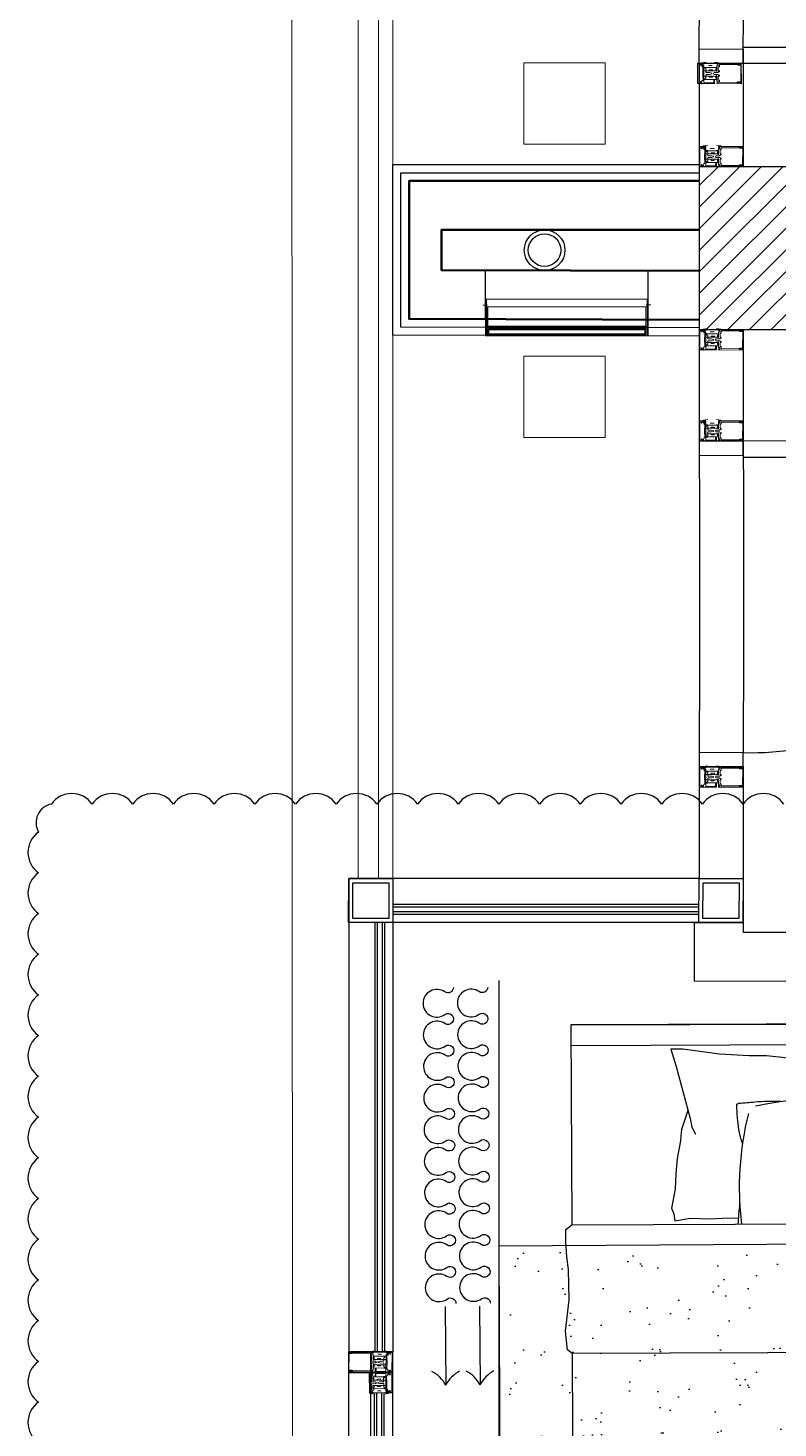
# Model space of a CAD drawing. Extents: x -678889171 to 586587, y -792238163 to 335485.
# Drawn here: x 66090 to 67933, y 73280 to 76718 of the extents above; entities that cross this region are included whole.
import ezdxf
from ezdxf.xclip import XClip

# ---------------------------------------------------------------- set-up
doc = ezdxf.new("R2010")
doc.units = 0
doc.header["$MEASUREMENT"] = 0
doc.header["$XCLIPFRAME"] = 2
doc.set_wipeout_variables(frame=1)
doc.layers.get('0').update_dxf_attribs({"color": 8})
for name, color, linetype in [('9TH-FURN$0$A-SITE-PATT', 252, 'Continuous'), ('9TH-FURN$0$XR-A-9TH-OLD DESIGN$0$A-ANNO-SYMB', 252, 'Continuous'), ('9TH-FURN$0$XR-A-9TH-OLD DESIGN$0$A-SITE-PATT', 252, 'Continuous'), ('9TH-FURN$0$XR-A-9TH-OLD DESIGN$0$I-EQPM', 252, 'Continuous'), ('9TH-FURN$0$XR-A-9TH-OLD DESIGN$0$I-FURN', 252, 'Continuous'), ('9TH-FURN$0$XR-A-9TH-OLD DESIGN$0$XREF_3BR$0$I-FURN-FLOR', 252, 'Continuous'), ('9TH-FURN$0$XR-A-9TH-OLD DESIGN$0$XREF_3BR$0$I-FURN-PATT', 252, 'Continuous'), ('XR-A-9TH-FLOOR$0$A-SEC-CLAD', 252, 'Continuous'), ('XR-A-9TH-FLOOR$0$A-SITE-PATT', 252, 'Continuous'), ('XR-A-9TH-FLOOR$0$A-WALL', 252, 'Continuous'), ('XR-A-Access hatch$0$A-SITE-PATT', 252, 'Continuous'), ('XR-A-Access hatch$0$A-WALL', 252, 'Continuous'), ('XR-A-col-910$0$A-COLS', 252, 'Continuous'), ('XR-A-col-910$0$A-SITE-PATT', 252, 'Continuous'), ('XR-A-TYP 00(OUTER)$0$A-DOOR', 252, 'Continuous'), ('XR-A-TYP 00(OUTER)$0$A-GLAZ', 252, 'Continuous'), ('XR-A-TYP 00(OUTER)$0$A-SEC-CLAD', 252, 'Continuous'), ('XR-A-TYP 00(OUTER)$0$A-SITE-PATT', 252, 'Continuous'), ('XR-A-TYP-4TH TO 10TH (OUTER)$0$A-DIM-IN', 252, 'Continuous'), ('XR-A-TYP-4TH TO 10TH (OUTER)$0$A-WALL', 252, 'Continuous'), ('XR-A-TYP38$0$A-WALL', 252, 'Continuous'), ('XR-A-TYP38$0$XR-A-4TH-OLD DESIGN$0$A-WALL', 252, 'Continuous'), ('XR-A-type37$0$A-WALL', 252, 'Continuous'), ('XR-balcony drain (Tower A)$0$A-SITE-PATT', 252, 'Continuous'), ('XR-drainage Riser (Tower A)$0$A-FLOR-OPEN', 252, 'Continuous')]:
    doc.layers.add(name, color=color, linetype=linetype)
for name, color, linetype, lineweight in [('XR-A-Access hatch$0$A-HCH-15', 252, 'Continuous', 15), ('XR-A-Access hatch$0$A-LIN-10', 252, 'Continuous', 9), ('XR-A-Access hatch$0$A-LIN-20', 252, 'Continuous', 20), ('XR-A-TYP 00(OUTER)$0$A-WALL-CMU', 252, 'Continuous', 50), ('XR-A-TYP 00(OUTER)$0$Main entrance$0$A-ELEV-GLAZ', 252, 'Continuous', 20), ('XR-A-TYP 00(OUTER)$0$xref units$0$A-ELEV-P1', 252, 'Continuous', 9), ('XR-A-TYP 00(OUTER)$0$xref units$0$A-FLOR-HRAL-P2', 252, 'Continuous', 20), ('XR-A-TYP 01(OUTER)$0$xref units$0$A-ELEV-P1', 252, 'Continuous', 9), ('XR-balcony drain (Tower A)$0$dim-in-m', 252, 'Continuous', 0)]:
    doc.layers.add(name, color=color, linetype=linetype, lineweight=lineweight)

# ---------------------------------------------------------------- blocks, each defined once
blk = doc.blocks.new('9TH-FURN$0$XR-A-9TH-OLD DESIGN$0$PENDANT')
for p, q in [((0, -150), (0, 150)), ((-150, 0), (150, 0))]:
    blk.add_line(p, q)
for radius in [300, 250]:
    blk.add_circle((0, 0), radius)
blk = doc.blocks.new('9TH-FURN$0$XR-A-9TH-OLD DESIGN$0$b22')
at = {"layer": '9TH-FURN$0$XR-A-9TH-OLD DESIGN$0$XREF_3BR$0$I-FURN-PATT', "extrusion": (-1.14521e-09, 1.34087e-09, 1)}
h = blk.add_hatch(dxfattribs=at)
h.set_pattern_fill('AR-SAND', color=256, scale=3, angle=89.7813)
h.set_pattern_definition([(127.28135, (106687.42, 53151.09), (-146.8412, -4.23975), [0, -115.824, 0, -129.54, 0, -123.825]), (97.2813, (106687.42, 53151.09), (-214.5313, 135.6767), [0, -62.484, 0, -104.394, 0, -40.005]), (57.28135, (106687.06, 53057.36), (0.4744, 237.2976), [0, -38.1, 0, -137.16, 0, -179.07]), (47.2813, (106687.06, 53057.36), (-66.0041, 229.3205), [0, -19.05, 0, -89.916, 0, -102.87])])
h.paths.add_polyline_path([(92299.8, 68081.8), (92306.5, 66306.6), (94281.8, 66319.1), (94275, 68094.4)])
at = {"layer": '9TH-FURN$0$XR-A-9TH-OLD DESIGN$0$I-FURN'}
for p, q in [((94104.7, 65825.6, 0), (92904.7, 65821, 0)), ((94104.9, 65775.6, 0), (92904.9, 65771, 0))]:
    blk.add_line(p, q, dxfattribs=at)
at = {"layer": '9TH-FURN$0$XR-A-9TH-OLD DESIGN$0$I-FURN', "extrusion": (-1.14521e-09, 1.34087e-09, 1), "elevation": 0}
blk.add_lwpolyline([(92897.4, 67721), (92901.8, 66578.2), (94101.8, 66582.8), (94097.4, 67725.6, 0.414214), (94047.2, 67775.4), (92947.2, 67771.2, 0.414214)], format="xyb", close=True, dxfattribs=at)
for points in [[(94103, 66266.2), (92899.5, 66261.6), (92887.5, 66271.1), (92883.3, 66316.6), (92892, 66394.1), (92890.8, 66434.7), (92886.6, 66499.7), (92883.4, 66536.2), (92883.3, 66566.7), (92898.3, 66578.2), (94101.8, 66582.8), (94113.8, 66573.4), (94118, 66527.9), (94109.3, 66450.3), (94110.6, 66376.3), (94114.7, 66344.8), (94117.8, 66308.3), (94117.9, 66277.8)], [(92904.9, 65771), (94104.9, 65775.6), (94103, 66266.2), (92903, 66261.7)], [(92304.9, 65768.8), (92303.2, 66218.8), (92903.2, 66221), (92904.9, 65771)]]:
    blk.add_lwpolyline(points, close=True, dxfattribs=at)
for points in [[(93185.4, 66262.7, 0.088806), (93194, 66001.9)], [(93175.7, 66262.7, 0.03458), (93182.6, 66241.7)], [(93288.4, 66263.1, 0.120506), (93233.2, 66188)], [(93327.8, 66263.3, 0.055655), (93296.6, 66232.9)], [(93685.1, 66264.6, -0.092714), (93667.9, 65992.9)], [(93689.6, 66213, 0.011261), (93692.9, 66240.3, 0.010076), (93694.7, 66264.7, 0.010076)], [(93682.9, 66068.7, -0.027347), (93690.6, 66039.9, -0.027392), (93695, 66010.5, -0.019021), (93697.2, 65971.6, -0.268255), (93695.8, 65969, -0.108706), (93692.8, 65968, -0.008651), (93653.1, 65964.4, -0.012981), (93621.1, 65962.8, -0.01296), (93589, 65963)], [(93163.4, 65986.6, -0.239531), (93187.8, 66034.4, -1.399074)], [(93651.4, 65973.8, -0.114353), (93163.4, 65986.6, -0.274929)]]:
    blk.add_lwpolyline(points, format="xyb", dxfattribs=at)
for points in [[(93817.5, 65986), (93833.3, 66032.5), (93835.1, 66048.5), (93835.8, 66060.5), (93843.8, 66103.8), (93847.2, 66141.3), (93848.9, 66178.8), (93857.6, 66225.2), (93852.2, 66239.4), (93849.9, 66256.9), (93811.1, 66250), (93764.7, 66251.6), (93732.6, 66249.7), (93693.7, 66249.5)], [(93487.9, 65863.3), (93556.2, 65859.3), (93586.1, 65855.1), (93624.6, 65851), (93667.3, 65851.2), (93739.9, 65847.2), (93769.9, 65843), (93799.8, 65838.9), (93829.7, 65834.7), (93859.6, 65834.8), (93846.6, 65877.5), (93829.3, 65941.4), (93812, 66005.4), (93807.6, 66026.7), (93799, 66043.8)], [(93534.9, 65859.2), (93423.8, 65846), (93321.4, 65832.8), (93210.3, 65836.6), (93210.2, 65862.2), (93227.1, 65905), (93231.2, 65943.4), (93237.8, 65970)]]:
    blk.add_lwpolyline(points, dxfattribs=at)
at = {"layer": '9TH-FURN$0$XR-A-9TH-OLD DESIGN$0$XREF_3BR$0$I-FURN-FLOR', "extrusion": (-1.14521e-09, 1.34087e-09, 1), "elevation": 0}
blk.add_lwpolyline([(92299.8, 68081.8), (92306.5, 66306.6), (94281.8, 66319.1), (94275, 68094.4)], close=True, dxfattribs=at)
at = {"layer": '9TH-FURN$0$XR-A-9TH-OLD DESIGN$0$I-EQPM', "extrusion": (-1.14521e-09, 1.34087e-09, 1), "xscale": -0.3333333333333423, "yscale": 0.3333333333333423, "zscale": 0.3333333333333424, "rotation": 270.2186530254468}
blk.add_blockref('9TH-FURN$0$XR-A-9TH-OLD DESIGN$0$PENDANT', (92604, 65994.9, 0), dxfattribs=at)
blk = doc.blocks.new('9TH-FURN$0$XR-A-9TH-OLD DESIGN$0$XREF_1BR$0$05BDRAPE')
for points in [[(-500, 0, 0.608416), (-485.7, 27.6, -0.608416), (-450, 96.6, -0.608416), (-414.3, 27.7, 1.932003), (-385.7, 27.7, -0.608416), (-350, 96.6, -0.608416), (-314.3, 27.7, 1.932003), (-285.7, 27.7, -0.608416), (-250, 96.6, -0.608416), (-214.3, 27.7, 1.932003), (-185.7, 27.7, -0.608416), (-150, 96.6, -0.608416), (-114.3, 27.7, 1.932003), (-85.7, 27.7, -0.608416), (-50, 96.6, -0.608416), (-14.3, 27.7, 0.608436), (0, 0, -0.608416)], [(0, 0, 0.608416), (14.3, 27.7, -0.608416), (50, 96.6, -0.608416), (85.7, 27.7, 1.932003), (114.3, 27.7, -0.608416), (150, 96.6, -0.608416), (185.7, 27.7, 1.932003), (214.3, 27.7, -0.608416), (250, 96.6, -0.608416), (285.7, 27.7, 1.932003), (314.3, 27.7, -0.608416), (350, 96.6, -0.608416), (385.7, 27.7, 1.932003), (414.3, 27.7, -0.608416), (450, 96.6, -0.608416), (485.7, 27.7, 0.608436), (500, 0, -0.608416)]]:
    blk.add_lwpolyline(points, format="xyb")
blk = doc.blocks.new('9TH-FURN$0$XR-A-9TH-OLD DESIGN$0$XREF_1BR$0$GUEST T1')
blk.add_line((-974.1, -13.6), (-1214.4, -13.6))
for centre, start, end in [((-1258, 72.1), 296.9731, 333.1823), ((-1258, -99.3), 26.8177, 63.0269)]:
    blk.add_arc(centre, 96.2, start, end)
at = {"xscale": -0.9651072330830278, "yscale": 0.9651072330830278, "zscale": 0.9651072330830278}
blk.add_blockref('9TH-FURN$0$XR-A-9TH-OLD DESIGN$0$XREF_1BR$0$05BDRAPE', (-482.6, -46.6), dxfattribs=at)
blk = doc.blocks.new('9TH-FURN$0$XR-A-9TH-OLD DESIGN$0$XREF_1BR$0$GS-1')
at = {"xscale": -0.8044866682359963, "yscale": 0.8044866682359963, "zscale": 0.8044866682359963, "rotation": 90}
for p in [(-31.1, 38.2), (53.3, 38.2)]:
    blk.add_blockref('9TH-FURN$0$XR-A-9TH-OLD DESIGN$0$XREF_1BR$0$GUEST T1', p, dxfattribs=at)
blk = doc.blocks.new('9TH-FURN$0$XR-A-9TH-OLD DESIGN$0$f444')
at = {"layer": '9TH-FURN$0$XR-A-9TH-OLD DESIGN$0$I-EQPM'}
blk.add_line((50047.8, 60856.9, 0), (50047.8, 57631.9, 0), dxfattribs=at)
at = {"layer": '9TH-FURN$0$XR-A-9TH-OLD DESIGN$0$A-ANNO-SYMB', "rotation": 180}
blk.add_blockref('9TH-FURN$0$XR-A-9TH-OLD DESIGN$0$b22', (144329.6, 126522.9, 0), dxfattribs=at)
at = {"layer": '9TH-FURN$0$XR-A-9TH-OLD DESIGN$0$I-EQPM', "extrusion": (4.89388e-08, 5.10436e-10, 1), "xscale": -1.000000000000002, "rotation": 180.4583427595976}
blk.add_blockref('9TH-FURN$0$XR-A-9TH-OLD DESIGN$0$XREF_1BR$0$GS-1', (49929.1, 60877.9, 0), dxfattribs=at)
blk = doc.blocks.new('XR-A-col-910$0$col02')
at = {"layer": 'XR-A-col-910$0$A-SITE-PATT'}
h = blk.add_hatch(dxfattribs=at)
h.set_pattern_fill('ANSI31', color=256, scale=300)
h.paths.add_polyline_path([(66279.1, 60365.4), (66279.1, 66065.4), (65979.1, 66065.4), (65979.1, 63435.4), (58829.1, 63435.4), (58829.1, 63035.4), (65979.1, 63035.4), (65979.1, 60365.4)])
at = {"layer": 'XR-A-col-910$0$A-COLS'}
blk.add_lwpolyline([(66279.1, 60365.4), (66279.1, 66065.4), (65979.1, 66065.4), (65979.1, 63435.4), (58829.1, 63435.4), (58829.1, 63035.4), (65979.1, 63035.4), (65979.1, 60365.4)], close=True, dxfattribs=at)
blk = doc.blocks.new('XR-A-col-910')
at = {"layer": 'XR-A-col-910$0$A-SITE-PATT'}
blk.add_blockref('XR-A-col-910$0$col02', (11710.9, -580.4), dxfattribs=at)
blk = doc.blocks.new('XR-A-TYP 00(OUTER)$0$D1')
at = {"layer": 'XR-A-TYP 00(OUTER)$0$A-DOOR', "extrusion": (-2.40084e-09, -2.24279e-08, 1), "elevation": 0}
for points in [[(66309, 178847.8), (66344, 178846.8), (66346.5, 178954.8), (66311.5, 178955.7), (66309, 178847.8)], [(67073.7, 178826.6), (67108.7, 178825.7), (67111.2, 178933.7), (67076.2, 178934.6), (67073.7, 178826.6)]]:
    blk.add_lwpolyline(points, dxfattribs=at)
for points in [[(67076.2, 178934.6, -0.001328), (66346.5, 178954.8, -0.000542)], [(67073.5, 178826.4, -0.001345), (66344, 178846.8, -0.000388)], [(67089.2, 178105.8, -0.000073), (67049.2, 178106.8, -0.000073)]]:
    blk.add_lwpolyline(points, format="xyb", dxfattribs=at)
at = {"layer": 'XR-A-TYP 00(OUTER)$0$A-DOOR', "extrusion": (-2.40828e-09, -2.24517e-08, 1), "elevation": 0}
blk.add_lwpolyline([(67089.2, 178105.8), (67108.7, 178825.6), (67068.8, 178826.7), (67049.2, 178106.8)], dxfattribs=at)
at = {"layer": 'XR-A-TYP 00(OUTER)$0$A-DOOR'}
blk.add_arc((67041.7, 178805.7, 0), 698.9, 176.6234, 270.6138, dxfattribs=at)
blk = doc.blocks.new('XR-A-TYP 00(OUTER)$0$m')
at = {"layer": 'XR-A-TYP 00(OUTER)$0$Main entrance$0$A-ELEV-GLAZ'}
for p, q in [((12664.2, 190975.7, 0), (12663.8, 190966.3, 0)), ((12664.2, 190975.7, 0), (12663.8, 190966.3, 0)), ((12714.1, 190973.9, 0), (12664.2, 190975.7, 0)), ((12664.9, 190966.7, 0), (12665.2, 190974.4, 0)), ((12665.2, 190974.4, 0), (12713, 190972.7, 0)), ((12668, 190970.6, 0), (12665.7, 190966.8, 0)), ((12668, 190964.7, 0), (12668.1, 190967.5, 0)), ((12668.1, 190967.5, 0), (12669.5, 190969.7, 0)), ((12708.4, 190968.3, 0), (12709.6, 190966, 0)), ((12712, 190965.1, 0), (12709.9, 190969.1, 0)), ((12713, 190972.7, 0), (12712.8, 190965, 0)), ((12713.8, 190964.5, 0), (12714.1, 190973.9, 0)), ((12663.8, 190964.2, 0), (12662.7, 190933.4, 0)), ((12662.7, 190933.4, 0), (12670.5, 190933.1, 0)), ((12663.8, 190964.2, 0), (12663.6, 190960.2, 0)), ((12665.3, 190964.8, 0), (12664.4, 190964.8, 0)), ((12665.3, 190964.8, 0), (12664.4, 190964.8, 0)), ((12665.5, 190966.6, 0), (12664.9, 190966.7, 0)), ((12664.9, 190936.7, 0), (12665.7, 190958.5, 0)), ((12665.1, 190965, 0), (12665.5, 190965, 0)), ((12670.6, 190935.2, 0), (12666.1, 190935.4, 0)), ((12667, 190959.7, 0), (12683.8, 190959.1, 0)), ((12670.4, 190964.6, 0), (12668, 190964.7, 0)), ((12671.1, 190933.7, 0), (12671.2, 190934.5, 0)), ((12671.6, 190961.6, 0), (12671.6, 190963.3, 0)), ((12681.8, 190961.3, 0), (12671.6, 190961.6, 0)), ((12674, 190955.5, 0), (12673.1, 190929, 0)), ((12673.7, 190959.4, 0), (12673.6, 190954.2, 0)), ((12676.6, 190954.1, 0), (12676.7, 190955.4, 0)), ((12681.8, 190953.9, 0), (12676.6, 190954.1, 0)), ((12678.6, 190938.1, 0), (12678.9, 190946, 0)), ((12681.2, 190938, 0), (12678.6, 190938.1, 0)), ((12678.9, 190946, 0), (12681.5, 190945.9, 0)), ((12681.8, 190953.9, 0), (12680.9, 190929.2, 0)), ((12680.9, 190930.1, 0), (12681.2, 190938, 0)), ((12681.5, 190945.9, 0), (12681.8, 190953.9, 0)), ((12682.3, 190961.8, 0), (12681.8, 190961.3, 0)), ((12681.8, 190953.9, 0), (12682, 190959.2, 0)), ((12682.6, 190953.8, 0), (12681.8, 190953.9, 0)), ((12683.1, 190953.8, 0), (12681.8, 190953.9, 0)), ((12683.3, 190959.1, 0), (12682, 190959.2, 0)), ((12688.4, 190961.6, 0), (12682.3, 190961.8, 0)), ((12683, 190954.1, 0), (12682.6, 190953.8, 0)), ((12683.3, 190953.8, 0), (12683, 190954.1, 0)), ((12684.8, 190953.8, 0), (12683.3, 190953.8, 0)), ((12683.8, 190959.1, 0), (12684.1, 190958.8, 0)), ((12684.1, 190958.8, 0), (12684.5, 190959.1, 0)), ((12684.5, 190959.1, 0), (12692.7, 190958.8, 0)), ((12685.1, 190954.1, 0), (12684.8, 190953.8, 0)), ((12685.4, 190953.7, 0), (12685.1, 190954.1, 0)), ((12685.5, 190933, 0), (12685.3, 190924.9, 0)), ((12686.3, 190953.7, 0), (12685.4, 190953.7, 0)), ((12685.8, 190959, 0), (12685.9, 190961.7, 0)), ((12686, 190944.6, 0), (12686.3, 190953.7, 0)), ((12687, 190940, 0), (12686, 190944.6, 0)), ((12688.7, 190961.2, 0), (12688.4, 190961.6, 0)), ((12689, 190961.6, 0), (12688.7, 190961.2, 0)), ((12690.2, 190944.5, 0), (12688.8, 190939.9, 0)), ((12695, 190961.3, 0), (12689, 190961.6, 0)), ((12689.5, 190924.8, 0), (12689.8, 190932.8, 0)), ((12690.5, 190953.6, 0), (12690.2, 190944.5, 0)), ((12691.4, 190953.5, 0), (12690.5, 190953.6, 0)), ((12691.4, 190958.8, 0), (12691.5, 190961.5, 0)), ((12691.7, 190953.8, 0), (12691.4, 190953.5, 0)), ((12692, 190953.5, 0), (12691.7, 190953.8, 0)), ((12693.5, 190953.4, 0), (12692, 190953.5, 0)), ((12692.7, 190958.8, 0), (12693, 190958.4, 0)), ((12693, 190958.4, 0), (12693.3, 190958.8, 0)), ((12693.3, 190958.8, 0), (12708.1, 190958.2, 0)), ((12693.9, 190953.8, 0), (12693.5, 190953.4, 0)), ((12695, 190953.4, 0), (12693.7, 190953.4, 0)), ((12695.2, 190958.7, 0), (12693.9, 190958.7, 0)), ((12694.2, 190953.4, 0), (12693.9, 190953.8, 0)), ((12694.1, 190928.8, 0), (12695, 190953.4, 0)), ((12695, 190953.4, 0), (12694.2, 190953.4, 0)), ((12694.2, 190929.6, 0), (12694.5, 190937.5, 0)), ((12694.5, 190937.5, 0), (12697.1, 190937.4, 0)), ((12694.7, 190945.5, 0), (12695, 190953.4, 0)), ((12697.4, 190945.4, 0), (12694.7, 190945.5, 0)), ((12695.5, 190960.8, 0), (12695, 190961.3, 0)), ((12695.2, 190958.7, 0), (12695, 190953.4, 0)), ((12695, 190953.4, 0), (12700.2, 190953.2, 0)), ((12705.7, 190960.4, 0), (12695.5, 190960.8, 0)), ((12697.1, 190937.4, 0), (12697.4, 190945.4, 0)), ((12700.2, 190953.2, 0), (12700.2, 190954.5, 0)), ((12702.9, 190954.4, 0), (12701.9, 190928, 0)), ((12703.4, 190958.4, 0), (12703.2, 190953.1, 0)), ((12705.8, 190962, 0), (12705.7, 190960.4, 0)), ((12709.5, 190963.2, 0), (12707.1, 190963.3, 0)), ((12707.4, 190937.8, 0), (12707.7, 190946.9, 0)), ((12707.8, 190960.1, 0), (12707.9, 190960.4, 0)), ((12708.9, 190961.4, 0), (12710.8, 190961.3, 0)), ((12709.6, 190966, 0), (12709.5, 190963.2, 0)), ((12711.4, 190958.1, 0), (12713.1, 190958, 0)), ((12711.8, 190960.2, 0), (12711.8, 190960, 0)), ((12712.8, 190965, 0), (12712.1, 190965, 0)), ((12712.1, 190963.3, 0), (12712.5, 190963.3, 0)), ((12713.1, 190963, 0), (12712.3, 190963.1, 0)), ((12713.6, 190958.5, 0), (12713.7, 190962.4, 0)), ((12716.3, 190952.6, 0), (12715.1, 190964.1, 0)), ((12662.5, 190927.7, 0), (12660.3, 190868.4)), ((12662.5, 190927.7, 0), (12660.3, 190868.4)), ((12664.6, 190928, 0), (12662.9, 190928.1, 0)), ((12665.5, 190921.1, 0), (12664, 190878.4)), ((12664.2, 190925.9, 0), (12664.2, 190926.1, 0)), ((12667.1, 190924.7, 0), (12665.2, 190924.8, 0)), ((12670.4, 190921.3, 0), (12666, 190921.5, 0)), ((12675.4, 190927.6, 0), (12667.9, 190927.9, 0)), ((12668.2, 190926, 0), (12668.2, 190925.8, 0)), ((12670.9, 190924.2, 0), (12670.8, 190921.7, 0)), ((12680.7, 190923.8, 0), (12670.9, 190924.2, 0)), ((12675.7, 190927.3, 0), (12675.4, 190927.6, 0)), ((12675.7, 190928.9, 0), (12675.8, 190930.3, 0)), ((12676, 190927.6, 0), (12675.7, 190927.3, 0)), ((12675.8, 190930.3, 0), (12680.9, 190930.1, 0)), ((12681.9, 190927.4, 0), (12676, 190927.6, 0)), ((12680.6, 190921.4, 0), (12680.7, 190923.8, 0)), ((12682.7, 190920.9, 0), (12681, 190920.9, 0)), ((12681.1, 190929, 0), (12682, 190929, 0)), ((12682.2, 190928.8, 0), (12682.1, 190927.6, 0)), ((12683.9, 190923.7, 0), (12683.2, 190923.7, 0)), ((12683.2, 190923.7, 0), (12683.2, 190921.3, 0)), ((12691.4, 190923.4, 0), (12690.7, 190923.5, 0)), ((12691.3, 190921, 0), (12691.4, 190923.4, 0)), ((12693.4, 190920.5, 0), (12691.7, 190920.6, 0)), ((12692.8, 190927.2, 0), (12692.9, 190928.4, 0)), ((12698.9, 190926.8, 0), (12693, 190927, 0)), ((12693.1, 190928.6, 0), (12693.9, 190928.6, 0)), ((12703.7, 190923, 0), (12693.9, 190923.3, 0)), ((12693.9, 190923.3, 0), (12693.9, 190920.9, 0)), ((12699.3, 190929.4, 0), (12694.2, 190929.6, 0)), ((12699.2, 190926.5, 0), (12698.9, 190926.8, 0)), ((12699.5, 190926.8, 0), (12699.2, 190926.5, 0)), ((12699.3, 190928.1, 0), (12699.3, 190929.4, 0)), ((12707, 190926.5, 0), (12699.5, 190926.8, 0)), ((12702.3, 190926.7, 0), (12702.5, 190932, 0)), ((12703.7, 190920.6, 0), (12703.7, 190923, 0)), ((12708.5, 190920, 0), (12704.1, 190920.1, 0)), ((12706.6, 190924.4, 0), (12706.6, 190924.6, 0)), ((12707.4, 190876.8), (12708.9, 190919.5, 0)), ((12709.5, 190923.2, 0), (12707.6, 190923.3, 0)), ((12712, 190926.3, 0), (12710.3, 190926.4, 0)), ((12710.3, 190866.6), (12712.4, 190925.9, 0)), ((12710.6, 190924.5, 0), (12710.5, 190924.2, 0)), ((12715.5, 190931.5, 0), (12713.5, 190920.1, 0)), ((12660.7, 190868.2), (12661.9, 190869.3)), ((12661.9, 190869.3), (12663.9, 190874.2)), ((12662.4, 190876.9), (12664, 190878.4)), ((12662.4, 190874.9), (12662.4, 190876.9)), ((12663.9, 190874.2), (12663, 190874.3)), ((12708.1, 190872.7), (12707.2, 190872.7)), ((12707.2, 190872.7), (12708.9, 190867.7)), ((12707.4, 190876.8), (12708.8, 190875.3)), ((12708.8, 190875.3), (12708.7, 190873.3)), ((12708.9, 190867.7), (12709.9, 190866.5))]:
    blk.add_line(p, q, dxfattribs=at)
at = {"layer": 'XR-A-TYP 00(OUTER)$0$Main entrance$0$A-ELEV-GLAZ', "elevation": 0}
blk.add_lwpolyline([(12709.6, 190866, 0.668179), (12709.8, 190866.3), (12708.1, 190868.2), (12707.1, 190868.2), (12707.2, 190872.7), (12707.9, 190872.7), (12706.6, 190875.1, 0.767327), (12706, 190875), (12705.7, 190867.4), (12665, 190868.9), (12665.2, 190876.4, 0.767327), (12664.7, 190876.6), (12663.2, 190874.3), (12663.9, 190874.2), (12663.7, 190869.7), (12662.7, 190869.8), (12660.8, 190868.1, 0.668179), (12661, 190867.7)], format="xyb", close=True, dxfattribs=at)
at = {"layer": 'XR-A-TYP 00(OUTER)$0$Main entrance$0$A-ELEV-GLAZ'}
for centre, radius, start, end in [((12668.8, 190970.1, 0), 0.847, 327.9564, 147.9564), ((12709.2, 190968.7, 0), 0.847, 27.9564, 207.9564), ((12665.1, 190966.2, 0), 1.27, 177.9564, 267.9564), ((12664.4, 190964.1, 0), 0.635, 87.9564, 177.9564), ((12664.4, 190964.1, 0), 0.635, 87.9564, 177.9564), ((12666.2, 190936.6, 0), 1.27, 177.9564, 267.9564), ((12665.3, 190965.8, 0), 1.06, 267.9564, 69.2935), ((12665.5, 190965.8, 0), 0.847, 267.9564, 87.9564), ((12666.9, 190958.4, 0), 1.27, 87.9564, 177.9564), ((12670.4, 190963.3, 0), 1.27, 357.9564, 87.9564), ((12670.5, 190933.7, 0), 0.635, 267.9564, 357.9564), ((12670.5, 190934.6, 0), 0.635, 357.9564, 87.9564), ((12675.4, 190955.4, 0), 1.32, 357.9564, 177.9564), ((12687.7, 190932.9, 0), 2.12, 357.9564, 177.9564), ((12687.9, 190940.2, 0), 0.911, 192.9564, 342.9564), ((12701.5, 190954.5, 0), 1.32, 357.9564, 177.9564), ((12707.1, 190962, 0), 1.27, 87.9564, 177.9564), ((12709.7, 190960.1, 0), 1.91, 177.9564, 223.1461), ((12708.9, 190960.3, 0), 1.06, 87.9564, 177.9564), ((12708.1, 190958.5, 0), 0.318, 267.9564, 43.1461), ((12710.8, 190960.2, 0), 1.06, 357.9564, 87.9564), ((12711.4, 190958.4, 0), 0.318, 132.7668, 267.9564), ((12712.3, 190964.1, 0), 1.06, 106.6194, 267.9564), ((12712.1, 190964.1, 0), 0.847, 87.9564, 267.9564), ((12709.9, 190960.1, 0), 1.91, 312.7668, 357.9564), ((12712.5, 190964.5, 0), 1.27, 267.9564, 357.9564), ((12713.1, 190962.4, 0), 0.635, 357.9564, 87.9564), ((12713.2, 190958.5, 0), 0.423, 267.9564, 357.9564), ((12662.9, 190927.6, 0), 0.423, 87.9564, 177.9564), ((12666.1, 190926.1, 0), 1.91, 132.7668, 177.9564), ((12665.3, 190925.9, 0), 1.06, 177.9564, 267.9564), ((12664.6, 190927.7, 0), 0.318, 312.7668, 87.9564), ((12665.9, 190921.1, 0), 0.423, 87.9564, 177.9564), ((12667.1, 190925.8, 0), 1.06, 267.9564, 357.9564), ((12667.9, 190927.6, 0), 0.318, 87.9564, 223.1461), ((12666.3, 190926, 0), 1.91, 357.9564, 43.1461), ((12670.4, 190921.7, 0), 0.423, 267.9564, 357.9564), ((12674.4, 190929, 0), 1.32, 177.9564, 357.9564), ((12681, 190921.4, 0), 0.423, 177.9564, 267.9564), ((12681.1, 190929.2, 0), 0.212, 177.9564, 267.9564), ((12681.9, 190927.6, 0), 0.212, 267.9564, 357.9564), ((12681.9, 190928.8, 0), 0.212, 357.9564, 87.9564), ((12682.7, 190921.3, 0), 0.423, 267.9564, 357.9564), ((12684, 190925, 0), 1.27, 267.9564, 357.9564), ((12690.8, 190924.7, 0), 1.27, 177.9564, 267.9564), ((12691.7, 190921, 0), 0.423, 177.9564, 267.9564), ((12693, 190927.2, 0), 0.212, 177.9564, 267.9564), ((12693.1, 190928.4, 0), 0.212, 87.9564, 177.9564), ((12693.4, 190920.9, 0), 0.423, 267.9564, 357.9564), ((12693.9, 190928.8, 0), 0.212, 267.9564, 357.9564), ((12700.6, 190928, 0), 1.32, 177.9564, 357.9564), ((12704.1, 190920.5, 0), 0.423, 177.9564, 267.9564), ((12708.5, 190924.5, 0), 1.91, 132.7668, 177.9564), ((12707.6, 190924.4, 0), 1.06, 177.9564, 267.9564), ((12707, 190926.2, 0), 0.318, 312.7668, 87.9564), ((12708.5, 190919.5, 0), 0.423, 357.9564, 87.9564), ((12709.5, 190924.3, 0), 1.06, 267.9564, 357.9564), ((12710.3, 190926.1, 0), 0.318, 87.9564, 223.1461), ((12708.6, 190924.5, 0), 1.91, 357.9564, 43.1461), ((12712, 190925.9, 0), 0.423, 357.9564, 87.9564), ((12660.6, 190868.4), 0.211, 177.9564, 312.9564), ((12663, 190874.9), 0.635, 177.9564, 267.9564), ((12708.1, 190873.3), 0.635, 267.9564, 357.9564), ((12710.1, 190866.6), 0.211, 222.9564, 357.9564)]:
    blk.add_arc(centre, radius, start, end, dxfattribs=at)
blk = doc.blocks.new('XR-A-TYP 00(OUTER)$0$conc w')
at = {"layer": 'XR-A-TYP 00(OUTER)$0$Main entrance$0$A-ELEV-GLAZ'}
for p, q in [((83819.6, 6992.5), (83819.6, 6983.1)), ((83869.6, 6992.5), (83819.6, 6992.5)), ((83819.6, 6992.5), (83819.6, 6983.1)), ((83819.6, 6981), (83819.6, 6977)), ((83819.6, 6981), (83819.6, 6950.2)), ((83821.1, 6981.6), (83820.2, 6981.6)), ((83821.1, 6981.6), (83820.2, 6981.6)), ((83820.7, 6983.5), (83820.7, 6991.2)), ((83820.7, 6991.2), (83868.5, 6991.2)), ((83821.3, 6983.5), (83820.7, 6983.5)), ((83820.9, 6981.8), (83821.3, 6981.8)), ((83823.6, 6987.5), (83821.4, 6983.7)), ((83823.8, 6984.5), (83825.1, 6986.7)), ((83823.8, 6981.6), (83823.8, 6984.5)), ((83826.2, 6981.6), (83823.8, 6981.6)), ((83827.5, 6978.7), (83827.5, 6980.3)), ((83861.7, 6980.3), (83861.7, 6978.7)), ((83865.4, 6981.6), (83863, 6981.6)), ((83864.1, 6986.7), (83865.4, 6984.5)), ((83865.4, 6984.5), (83865.4, 6981.6)), ((83867.8, 6983.7), (83865.5, 6987.5)), ((83868.5, 6983.5), (83867.9, 6983.5)), ((83867.9, 6981.8), (83868.3, 6981.8)), ((83869, 6981.6), (83868.1, 6981.6)), ((83868.5, 6991.2), (83868.5, 6983.5)), ((83869.6, 6983.1), (83869.6, 6992.5)), ((83869.6, 6977), (83869.6, 6981)), ((83872.5, 6971.3), (83870.9, 6982.7)), ((83819.6, 6950.2), (83827.4, 6950.2)), ((83821.7, 6953.5), (83821.7, 6975.3)), ((83823, 6976.6), (83839.8, 6976.6)), ((83827.4, 6952.3), (83823, 6952.3)), ((83837.7, 6978.7), (83827.5, 6978.7)), ((83828.1, 6950.8), (83828.1, 6951.6)), ((83829.7, 6976.6), (83829.7, 6971.3)), ((83830.2, 6972.6), (83830.2, 6946.2)), ((83832.8, 6971.3), (83832.8, 6972.6)), ((83838, 6971.3), (83832.8, 6971.3)), ((83832.8, 6947.5), (83838, 6947.5)), ((83832.8, 6946.2), (83832.8, 6947.5)), ((83835.3, 6955.4), (83835.3, 6963.4)), ((83835.3, 6963.4), (83838, 6963.4)), ((83838, 6955.4), (83835.3, 6955.4)), ((83838.2, 6979.3), (83837.7, 6978.7)), ((83838, 6971.3), (83838, 6976.6)), ((83839.3, 6976.6), (83838, 6976.6)), ((83838.8, 6971.3), (83838, 6971.3)), ((83838, 6971.3), (83838, 6946.7)), ((83839.3, 6971.3), (83838, 6971.3)), ((83838, 6963.4), (83838, 6971.3)), ((83838, 6947.5), (83838, 6955.4)), ((83844.3, 6979.3), (83838.2, 6979.3)), ((83838.2, 6946.5), (83839, 6946.5)), ((83839.1, 6971.6), (83838.8, 6971.3)), ((83839.5, 6971.3), (83839.1, 6971.6)), ((83839.2, 6946.3), (83839.2, 6945.1)), ((83841, 6971.3), (83839.5, 6971.3)), ((83839.8, 6976.6), (83840.2, 6976.3)), ((83840.2, 6976.3), (83840.5, 6976.6)), ((83840.5, 6976.6), (83848.7, 6976.6)), ((83841.3, 6971.6), (83841, 6971.3)), ((83841.6, 6971.3), (83841.3, 6971.6)), ((83842.5, 6971.3), (83841.6, 6971.3)), ((83841.8, 6976.6), (83841.8, 6979.3)), ((83842.5, 6962.2), (83842.5, 6971.3)), ((83843.7, 6957.6), (83842.5, 6962.2)), ((83842.5, 6950.6), (83842.5, 6942.5)), ((83844.6, 6978.9), (83844.3, 6979.3)), ((83844.9, 6979.3), (83844.6, 6978.9)), ((83850.9, 6979.3), (83844.9, 6979.3)), ((83846.7, 6962.2), (83845.5, 6957.6)), ((83847.6, 6971.3), (83846.7, 6971.3)), ((83846.7, 6971.3), (83846.7, 6962.2)), ((83846.7, 6942.5), (83846.7, 6950.6)), ((83847.4, 6976.6), (83847.4, 6979.3)), ((83847.9, 6971.6), (83847.6, 6971.3)), ((83848.2, 6971.3), (83847.9, 6971.6)), ((83849.7, 6971.3), (83848.2, 6971.3)), ((83848.7, 6976.6), (83849, 6976.3)), ((83849, 6976.3), (83849.4, 6976.6)), ((83849.4, 6976.6), (83864.1, 6976.6)), ((83850.1, 6971.6), (83849.7, 6971.3)), ((83851.2, 6976.6), (83849.9, 6976.6)), ((83851.2, 6971.3), (83849.9, 6971.3)), ((83850, 6945.1), (83850, 6946.3)), ((83850.4, 6971.3), (83850.1, 6971.6)), ((83850.2, 6946.5), (83851, 6946.5)), ((83851.2, 6971.3), (83850.4, 6971.3)), ((83851.5, 6978.7), (83850.9, 6979.3)), ((83851.2, 6976.6), (83851.2, 6971.3)), ((83851.2, 6971.3), (83856.4, 6971.3)), ((83851.2, 6963.4), (83851.2, 6971.3)), ((83851.2, 6946.7), (83851.2, 6971.3)), ((83853.9, 6963.4), (83851.2, 6963.4)), ((83851.2, 6955.4), (83853.9, 6955.4)), ((83851.2, 6947.5), (83851.2, 6955.4)), ((83856.4, 6947.5), (83851.2, 6947.5)), ((83861.7, 6978.7), (83851.5, 6978.7)), ((83853.9, 6955.4), (83853.9, 6963.4)), ((83856.4, 6971.3), (83856.4, 6972.6)), ((83856.4, 6946.2), (83856.4, 6947.5)), ((83859, 6972.6), (83859, 6946.2)), ((83859.4, 6976.6), (83859.4, 6971.3)), ((83859.4, 6944.9), (83859.4, 6950.2)), ((83863.8, 6978.5), (83863.8, 6978.7)), ((83864.1, 6956.2), (83864.1, 6965.3)), ((83864.9, 6979.8), (83866.7, 6979.8)), ((83867.4, 6976.6), (83869.2, 6976.6)), ((83867.8, 6978.7), (83867.8, 6978.5)), ((83872.5, 6950.2), (83870.9, 6938.7)), ((83819.6, 6944.4), (83819.6, 6936.2, 0)), ((83819.6, 6944.4), (83819.6, 6936.4)), ((83819.6, 6936.2), (83869.6, 6936.2)), ((83821.8, 6944.9), (83820, 6944.9)), ((83821.4, 6942.7), (83821.4, 6943)), ((83824.3, 6941.7), (83822.5, 6941.7)), ((83822.9, 6938), (83822.9, 6937.5, 0)), ((83866.3, 6937.5), (83822.9, 6937.5)), ((83827.7, 6938.4), (83823.3, 6938.4)), ((83832.5, 6944.9), (83825.1, 6944.9)), ((83825.4, 6943), (83825.4, 6942.7)), ((83838, 6941.2), (83828.2, 6941.2)), ((83828.2, 6941.2), (83828.2, 6938.8)), ((83832.8, 6944.5), (83832.5, 6944.9)), ((83833.1, 6944.9), (83832.8, 6944.5)), ((83839, 6944.9), (83833.1, 6944.9)), ((83838, 6938.8), (83838, 6941.2)), ((83840.1, 6938.4), (83838.4, 6938.4)), ((83841.2, 6941.2), (83840.5, 6941.2)), ((83840.5, 6941.2), (83840.5, 6938.8)), ((83848.7, 6941.2), (83848, 6941.2)), ((83848.7, 6938.8), (83848.7, 6941.2)), ((83850.8, 6938.4), (83849.1, 6938.4)), ((83856.1, 6944.9), (83850.2, 6944.9)), ((83861, 6941.2), (83851.2, 6941.2)), ((83851.2, 6941.2), (83851.2, 6938.8)), ((83856.4, 6944.5), (83856.1, 6944.9)), ((83856.7, 6944.9), (83856.4, 6944.5)), ((83864.1, 6944.9), (83856.7, 6944.9)), ((83861, 6938.8), (83861, 6941.2)), ((83865.9, 6938.4), (83861.4, 6938.4)), ((83863.8, 6942.7), (83863.8, 6943)), ((83866.7, 6941.7), (83864.9, 6941.7)), ((83866.3, 6937.5, 0), (83866.3, 6938)), ((83869.2, 6944.9), (83867.4, 6944.9)), ((83867.8, 6943), (83867.8, 6942.7)), ((83869.6, 6936.2, 0), (83869.6, 6944.4))]:
    blk.add_line(p, q, dxfattribs=at)
for centre, radius, start, end in [((83820.9, 6983.1), 1.27, 180, 270), ((83820.2, 6981), 0.635, 90, 180), ((83820.2, 6981), 0.635, 90, 180), ((83821.1, 6982.7), 1.06, 270, 71.3371), ((83821.3, 6982.7), 0.847, 270, 90), ((83824.4, 6987.1), 0.847, 330, 150), ((83826.2, 6980.3), 1.27, 360, 90), ((83863, 6980.3), 1.27, 90, 180), ((83864.8, 6987.1), 0.847, 30, 210), ((83868.1, 6982.7), 1.06, 108.6629, 270), ((83867.9, 6982.7), 0.847, 90, 270), ((83868.3, 6983.1), 1.27, 270, 360), ((83869, 6981), 0.635, 360, 90), ((83823, 6975.3), 1.27, 90, 180), ((83823, 6953.5), 1.27, 180, 270), ((83827.4, 6951.6), 0.635, 360, 90), ((83827.4, 6950.8), 0.635, 270, 360), ((83831.5, 6972.6), 1.32, 360, 180), ((83831.5, 6946.2), 1.32, 180, 360), ((83838.2, 6946.7), 0.212, 180, 270), ((83839, 6946.3), 0.212, 360, 90), ((83844.6, 6950.6), 2.12, 360, 180), ((83844.6, 6957.8), 0.911, 195, 345), ((83850.2, 6946.3), 0.212, 90, 180), ((83851, 6946.7), 0.212, 270, 360), ((83857.7, 6972.6), 1.32, 360, 180), ((83857.7, 6946.2), 1.32, 180, 360), ((83864.9, 6978.7), 1.06, 90, 180), ((83865.7, 6978.5), 1.91, 180, 225.1897), ((83864.1, 6976.9), 0.318, 270, 45.1897), ((83866.7, 6978.7), 1.06, 360, 90), ((83867.4, 6976.9), 0.318, 134.8103, 270), ((83865.9, 6978.5), 1.91, 314.8103, 360), ((83869.2, 6977), 0.423, 270, 0), ((83820, 6944.4), 0.423, 90, 180), ((83823.3, 6943), 1.91, 134.8103, 180), ((83822.5, 6942.7), 1.06, 180, 270), ((83821.8, 6944.5), 0.318, 314.8103, 90), ((83823.3, 6938), 0.423, 90, 180), ((83824.3, 6942.7), 1.06, 270, 360), ((83825.1, 6944.5), 0.318, 90, 225.1897), ((83823.5, 6943), 1.91, 360, 45.1897), ((83827.7, 6938.8), 0.423, 270, 360), ((83838.4, 6938.8), 0.423, 180, 270), ((83839, 6945.1), 0.212, 270, 360), ((83840.1, 6938.8), 0.423, 270, 360), ((83841.2, 6942.5), 1.27, 270, 360), ((83848, 6942.5), 1.27, 180, 270), ((83849.1, 6938.8), 0.423, 180, 270), ((83850.2, 6945.1), 0.212, 180, 270), ((83850.8, 6938.8), 0.423, 270, 0), ((83861.4, 6938.8), 0.423, 180, 270), ((83865.7, 6943), 1.91, 134.8103, 180), ((83864.9, 6942.7), 1.06, 180, 270), ((83864.1, 6944.5), 0.318, 314.8103, 90), ((83865.9, 6938), 0.423, 0, 90), ((83866.7, 6942.7), 1.06, 270, 360), ((83867.4, 6944.5), 0.318, 90, 225.1897), ((83865.9, 6943), 1.91, 360, 45.1897), ((83869.2, 6944.4), 0.423, 360, 90)]:
    blk.add_arc(centre, radius, start, end, dxfattribs=at)
blk = doc.blocks.new('XR-A-TYP 00(OUTER)$0$1300 w')
at = {"layer": 'XR-A-TYP 00(OUTER)$0$A-GLAZ', "extrusion": (1.72497e-12, 3.90388e-14, -1)}
for p, q in [((-10088, 80559.7, 0), (-10037.2, 80559.7, 0)), ((-10088, 80559.7, 0), (-10087.8, 80451.9, 0)), ((-10087.1, 80560.4, 0), (-8785.6, 80553, 0)), ((-10087.1, 80560.4, 0), (-8785.6, 80553, 0)), ((-10037.2, 80559.7, 0), (-10037.8, 80451.7, 0)), ((-9412.3, 80554.5, 0), (-9412.9, 80446.5, 0)), ((-9362.3, 80554.2, 0), (-9362.9, 80446.2, 0)), ((-9362.4, 80530.3, 0), (-8786, 80527.1, 0)), ((-9359.4, 80536.3, 0), (-8788.6, 80533.1, 0)), ((-8786, 80553.1, 0), (-8786.3, 80499.1, 0)), ((-8786.1, 80533.1, 0), (-8785.9, 80533.1, 0)), ((-8736, 80552.8, 0), (-8736.6, 80444.8, 0)), ((-8736, 80552.8, 0), (-8687.1, 80552.5, 0)), ((-8687.1, 80552.5, 0), (-8686.6, 80444.5, 0)), ((-10087.5, 80506.4, 0), (-8786.4, 80499.1, 0)), ((-10037.8, 80451.7, 0), (-10037.4, 80509.7, 0)), ((-9987.8, 80451.4, 0), (-9986.6, 80505.4, 0)), ((-9412.6, 80492.6, 0), (-9984.4, 80495.8, 0)), ((-9362.5, 80518.3, 0), (-8786.2, 80515.1, 0)), ((-9359.1, 80512.3, 0), (-8788.9, 80509.1, 0)), ((-9412.7, 80474.6, 0), (-9987.2, 80477.8, 0)), ((-9412.7, 80486.6, 0), (-9986.9, 80489.8, 0)), ((-9412.8, 80468.6, 0), (-9984.7, 80471.8, 0)), ((-10087.8, 80452.4, 0), (-8686.6, 80444.5, 0))]:
    blk.add_line(p, q, dxfattribs=at)
at = {"layer": 'XR-A-TYP 00(OUTER)$0$A-SITE-PATT', "zscale": -1}
for name, p, rotation in [('XR-A-TYP 00(OUTER)$0$m', (-4777.3, 271774.9, 0), 182.2189374170677), ('XR-A-TYP 00(OUTER)$0$conc w', (-93209.8, 73306.2, 0), 0.1752235276728038), ('XR-A-TYP 00(OUTER)$0$conc w', (74435.9, 87696.4, 0), 180.1752226497983)]:
    blk.add_blockref(name, p, dxfattribs=dict(at, rotation=rotation))
at = {"layer": 'XR-A-TYP 00(OUTER)$0$A-SITE-PATT'}
for name, p, xscale, zscale, rotation in [('XR-A-TYP 00(OUTER)$0$conc w', (74978.5, 72393.8, 0), -1, -1, 359.2024426718495), ('XR-A-TYP 00(OUTER)$0$m', (-15540.7, 271718.9, 0), -0.9999999999999993, -0.9999999999999993, 178.2434055271635), ('XR-A-TYP 00(OUTER)$0$conc w', (-93751.8, 88611, 0), -1, -1, 179.2024435497245)]:
    blk.add_blockref(name, p, dxfattribs=dict(at, xscale=xscale, zscale=zscale, rotation=rotation))
blk = doc.blocks.new('XR-A-TYP 00(OUTER)$0$corner1')
at = {"layer": 'XR-A-TYP 00(OUTER)$0$A-GLAZ'}
for points in [[(67874.9, 8251.7), (67981.1, 8229.8), (67958.8, 8124.2), (67852.6, 8146)], [(67882.6, 8239.9), (67969.2, 8222.1), (67951.1, 8136), (67864.5, 8153.8)]]:
    blk.add_lwpolyline(points, close=True, dxfattribs=at)
blk = doc.blocks.new('XR-A-TYP 00(OUTER)')
at = {"layer": 'XR-A-TYP 00(OUTER)$0$A-GLAZ'}
for p, q in [((70540, 63109.4), (70540, 62820.3)), ((70540, 63109.4), (70648, 63108.9)), ((70648, 63108.9), (70648, 62855)), ((70540, 62480.3), (70540, 62180.9, 0)), ((70648, 62455), (70648, 62181.4, 0)), ((70648, 62181.4, 0), (70540, 62180.9)), ((70648, 61381.4, 0), (70540, 61380.9)), ((70540, 61380.9, 0), (70540, 61106.7)), ((70648, 61381.4, 0), (70648, 60999)), ((70540, 61106.7), (69678.8, 61106.7)), ((69678.8, 61106.7), (69678.8, 59944.2, 0)), ((70539.3, 61043), (69786.7, 61043)), ((70539.3, 61037), (69786.7, 61037)), ((70648, 61043), (70647.7, 61043)), ((70648, 61037), (70647.7, 61037)), ((69742.7, 60999), (69742.8, 59947.1, 0)), ((69748.7, 60999), (69748.8, 59944.2, 0)), ((69760.7, 60999), (69760.8, 59944.2, 0)), ((69766.7, 60999), (69766.8, 59946.8, 0)), ((70539.2, 61025), (69786.7, 61025)), ((70539.2, 61019), (69786.7, 61019)), ((70648, 60999), (69786.7, 60999)), ((69786.7, 60999), (69786.8, 59944.2, 0)), ((70648, 61019), (70647.6, 61019)), ((70648, 61025), (70647.7, 61025)), ((69786.8, 59944.2, 0), (69678.8, 59944.2, 0)), ((69742.8, 59944.3, 0), (69742.8, 59944.2, 0)), ((69766.8, 59944.2, 0), (69766.8, 59944.2, 0))]:
    blk.add_line(p, q, dxfattribs=at)
at = {"layer": 'XR-A-TYP 00(OUTER)$0$A-SEC-CLAD'}
for points in [[(70539.9, 62439.4), (69786.7, 62441.3), (69786.7, 62860.3), (70540, 62860.3)], [(70540, 62459.4), (69806.7, 62461.3), (69806.7, 62840.3), (70540, 62840.3)]]:
    blk.add_lwpolyline(points, dxfattribs=at)
at = {"layer": 'XR-A-TYP 00(OUTER)$0$A-WALL-CMU'}
for points in [[(70540, 62479.4), (69826.7, 62481.2), (69826.7, 62820.3), (70540, 62820.3)], [(70540.3, 62599.4), (69906.7, 62601), (69906.7, 62700.3), (70540, 62700.3)]]:
    blk.add_lwpolyline(points, dxfattribs=at)
at = {"layer": 'XR-A-TYP 00(OUTER)$0$xref units$0$A-ELEV-P1'}
blk.add_lwpolyline([(69786.7, 61106.7), (69786.7, 64163.7)], dxfattribs=at)
at = {"layer": 'XR-A-TYP 00(OUTER)$0$xref units$0$A-FLOR-HRAL-P2'}
for points in [[(69701.7, 61106.7), (69701.7, 64163.7)], [(69751.7, 61106.7), (69751.7, 64163.7)]]:
    blk.add_lwpolyline(points, dxfattribs=at)
at = {"layer": 'XR-A-TYP 00(OUTER)$0$A-GLAZ', "extrusion": (6.66343e-12, 2.03272e-09, 1), "xscale": -0.9999999999999998, "rotation": 89.71546571077535}
blk.add_blockref('XR-A-TYP 00(OUTER)$0$1300 w', (150187, 49456.8, 0), dxfattribs=at)
at = {"layer": 'XR-A-TYP 00(OUTER)$0$A-SITE-PATT'}
for name, p, rotation in [('XR-A-TYP 00(OUTER)$0$m', (261841.1, 57209.3), 92.04243012436159), ('XR-A-TYP 00(OUTER)$0$m', (261845.7, 57005.2), 92.04243012436159), ('XR-A-TYP 00(OUTER)$0$m', (261845.7, 56555.2), 92.04243012436159), ('XR-A-TYP 00(OUTER)$0$m', (261845.7, 56331.3), 92.04243012436159), ('XR-A-TYP 00(OUTER)$0$m', (261845.7, 55481.3, 0), 92.04243012436159), ('XR-A-TYP 00(OUTER)$0$corner1', (4868.2, 39319.5), 11.6494206985276), ('XR-A-TYP 00(OUTER)$0$corner1', (5729, 39319.5, 0), 11.6494206985276)]:
    blk.add_blockref(name, p, dxfattribs=dict(at, rotation=rotation))
at = {"layer": 'XR-A-TYP 00(OUTER)$0$A-WALL-CMU', "xscale": -0.999999999999999, "rotation": 88.42126752670848}
blk.add_blockref('XR-A-TYP 00(OUTER)$0$D1', (251254.7, 125265.4, 0), dxfattribs=at)
at = {"layer": 'XR-A-TYP 00(OUTER)$0$A-WALL-CMU', "rotation": 91.57873247329142}
blk.add_blockref('XR-A-TYP 00(OUTER)$0$D1', (251254.7, 24.9, 0), dxfattribs=at)
blk = doc.blocks.new('XR-drainage Riser (Tower A)')
at = {"layer": 'XR-drainage Riser (Tower A)$0$A-FLOR-OPEN'}
for radius in [50, 40]:
    blk.add_circle((70159.9, 62650.3), radius, dxfattribs=at)
blk = doc.blocks.new('XR-balcony drain (Tower A)')
at = {"layer": 'XR-balcony drain (Tower A)$0$dim-in-m'}
for points in [[(70308.8, 62910.3), (70108.8, 62910.3), (70108.8, 63110.3), (70308.8, 63110.3)], [(70308.8, 62190), (70108.8, 62190), (70108.8, 62390), (70308.8, 62390)]]:
    blk.add_lwpolyline(points, close=True, dxfattribs=at)
at = {"layer": 'XR-balcony drain (Tower A)$0$A-SITE-PATT'}
blk.add_blockref('XR-drainage Riser (Tower A)', (0, 0), dxfattribs=at)
blk = doc.blocks.new('XR-A-TYP-4TH TO 10TH (OUTER)')
at = {"layer": 'XR-A-TYP-4TH TO 10TH (OUTER)$0$A-DIM-IN'}
ref = blk.add_blockref('XR-A-TYP 00(OUTER)', (0, 0), dxfattribs=at)
XClip(ref).set_block_clipping_path([(19908.0302680896, -24395.0039034439), (141486.3941120692, 77630.6383366612)])
at = {"layer": 'XR-A-TYP-4TH TO 10TH (OUTER)$0$A-WALL'}
blk.add_blockref('XR-balcony drain (Tower A)', (0, 0), dxfattribs=at)
blk = doc.blocks.new('XR-A-TYP 01(OUTER)')
at = {"layer": 'XR-A-TYP 01(OUTER)$0$xref units$0$A-ELEV-P1'}
blk.add_lwpolyline([(69336.8, 67769), (69536.8, 67769), (69541.3, 57501.7), (69341.3, 57500.3)], dxfattribs=at)
blk = doc.blocks.new('XR-A-TYP38')
at = {"layer": 'XR-A-TYP38$0$A-WALL'}
blk.add_lwpolyline([(70540, 62655), (70540, 62455), (75770, 62455)], dxfattribs=at)
at = {"layer": 'XR-A-TYP38$0$XR-A-4TH-OLD DESIGN$0$A-WALL'}
blk.add_line((70527.7, 60999), (70647.7, 60999), dxfattribs=at)
for points in [[(70527.7, 60999), (70527.7, 60856.1), (71925.3, 60855)], [(70647.7, 60999), (70647.7, 60975), (71975, 60975)]]:
    blk.add_lwpolyline(points, dxfattribs=at)
blk = doc.blocks.new('XR-A-type37')
at = {"layer": 'XR-A-type37$0$A-WALL'}
blk.add_lwpolyline([(75770, 62855), (70540, 62855), (70540, 62655)], dxfattribs=at)
blk = doc.blocks.new('*U1592')
at = {"layer": 'XR-A-Access hatch$0$A-HCH-15'}
for p, q in [((3708.8, 1778.7), (3710.8, 1778.7)), ((3708.8, 1776.2), (3710.8, 1776.2)), ((3930.8, 1778.7), (3928.8, 1778.7)), ((3930.8, 1776.2), (3928.8, 1776.2))]:
    blk.add_line(p, q, dxfattribs=at)
at = {"layer": 'XR-A-Access hatch$0$A-LIN-10'}
for p, q in [((3622.3, 1866.2), (4017.3, 1866.2)), ((3625.3, 1847.7), (4014.3, 1847.7)), ((3642.8, 1800.2), (3996.8, 1800.2)), ((3642.8, 1797.7), (3996.8, 1797.7)), ((3642.8, 1796.2), (3996.8, 1796.2)), ((3642.8, 1793.7), (3996.8, 1793.7))]:
    blk.add_line(p, q, dxfattribs=at)
at = {"layer": 'XR-A-Access hatch$0$A-LIN-20'}
for p, q in [((3624.5, 1852.2), (3613.1, 1852.2)), ((3622.8, 1797.7), (3622.8, 1847.7)), ((3622.8, 1847.7), (3625.3, 1847.7)), ((3625.3, 1847.7), (3625.3, 1800.2)), ((4014.3, 1847.7), (4014.3, 1800.2)), ((4016.8, 1847.7), (4014.3, 1847.7)), ((4015.1, 1852.2), (4026.6, 1852.2)), ((4016.8, 1797.7), (4016.8, 1847.7)), ((3642.8, 1797.7), (3622.8, 1797.7)), ((3622.8, 1796.2), (3622.8, 1776.2)), ((3642.8, 1796.2), (3622.8, 1796.2)), ((3625.3, 1800.2), (3642.8, 1800.2)), ((3625.3, 1776.2), (3625.3, 1793.7)), ((3625.3, 1793.7), (3642.8, 1793.7)), ((3628.2, 1791.2), (4011.4, 1791.2)), ((3628.2, 1791.2), (3628.2, 1781.2)), ((3642.8, 1800.2), (3642.8, 1797.7)), ((3642.8, 1793.7), (3642.8, 1796.2)), ((4014.3, 1800.2), (3996.8, 1800.2)), ((3996.8, 1800.2), (3996.8, 1797.7)), ((3996.8, 1797.7), (4016.8, 1797.7)), ((3996.8, 1796.2), (4016.8, 1796.2)), ((3996.8, 1793.7), (3996.8, 1796.2)), ((4014.3, 1793.7), (3996.8, 1793.7)), ((4011.4, 1791.2), (4011.4, 1781.2)), ((4014.3, 1776.2), (4014.3, 1793.7)), ((4016.8, 1796.2), (4016.8, 1776.2)), ((3622.8, 1776.2), (3625.3, 1776.2)), ((3708.8, 1778.7), (3625.8, 1778.7)), ((3625.8, 1776.2), (3625.8, 1778.7)), ((3708.8, 1776.2), (3625.8, 1776.2)), ((3628.2, 1781.2), (4011.4, 1781.2)), ((3708.8, 1776.2), (3708.8, 1778.7)), ((3928.8, 1778.7), (3710.8, 1778.7)), ((3710.8, 1776.2), (3710.8, 1778.7)), ((3928.8, 1776.2), (3710.8, 1776.2)), ((3928.8, 1776.2), (3928.8, 1778.7)), ((3930.8, 1778.7), (4013.8, 1778.7)), ((3930.8, 1776.2), (3930.8, 1778.7)), ((3930.8, 1776.2), (4013.8, 1776.2)), ((4013.8, 1776.2), (4013.8, 1778.7)), ((4016.8, 1776.2), (4014.3, 1776.2))]:
    blk.add_line(p, q, dxfattribs=at)
for points in [[(3622.3, 1776.2), (3622.3, 1866.2), (3619.8, 1866.2), (3619.8, 1776.2)], [(4017.3, 1776.2), (4017.3, 1866.2), (4019.8, 1866.2), (4019.8, 1776.2)]]:
    blk.add_lwpolyline(points, close=True, dxfattribs=at)
blk = doc.blocks.new('XR-A-Access hatch')
at = {"layer": 'XR-A-Access hatch$0$A-SITE-PATT', "rotation": 0.0195388397475682}
blk.add_blockref('*U1592', (66395.4, 60662.1), dxfattribs=at)
at = {"layer": 'XR-A-Access hatch$0$A-WALL'}
for p, q in [((70014.7, 62479.5), (70014.6, 62599.5)), ((70414.7, 62479.6), (70414.6, 62599.6))]:
    blk.add_line(p, q, dxfattribs=at)

msp = doc.modelspace()

# ---------------------------------------------------------------- block references
at = {"layer": '9TH-FURN$0$XR-A-9TH-OLD DESIGN$0$A-SITE-PATT'}
msp.add_blockref('9TH-FURN$0$XR-A-9TH-OLD DESIGN$0$f444', (17199.6, 13522.1), dxfattribs=at)

# ---------------------------------------------------------------- next in the draw order: block references
at = {"layer": 'XR-A-9TH-FLOOR$0$A-SITE-PATT'}
for name in ['XR-A-TYP-4TH TO 10TH (OUTER)', 'XR-A-TYP 01(OUTER)']:
    msp.add_blockref(name, (-2800.4, 13522.1), dxfattribs=at)
at = {"layer": 'XR-A-9TH-FLOOR$0$A-WALL'}
msp.add_blockref('XR-A-col-910', (-2800.4, 13522.1), dxfattribs=at)

# ---------------------------------------------------------------- next in the draw order: block references
msp.add_blockref('XR-A-TYP38', (-2800.4, 13522.1), dxfattribs=at)

# ---------------------------------------------------------------- next in the draw order: block references
at = {"layer": 'XR-A-9TH-FLOOR$0$A-SEC-CLAD'}
msp.add_blockref('XR-A-type37', (-2800.4, 13522.1), dxfattribs=at)

# ---------------------------------------------------------------- next in the draw order: block references
at = {"layer": 'XR-A-9TH-FLOOR$0$A-WALL'}
msp.add_blockref('XR-A-Access hatch', (-2800.4, 13522.1), dxfattribs=at)

# ---------------------------------------------------------------- next in the draw order: linework, layer by layer
at = {"layer": '9TH-FURN$0$A-SITE-PATT'}
msp.add_lwpolyline([(67947.3, 74811.9, 0.520567), (67847.3, 74811.9, 0.520567), (67747.3, 74811.9, 0.520567), (67647.3, 74811.9, 0.520567), (67547.3, 74811.9, 0.520567), (67447.3, 74811.9, 0.520567), (67347.3, 74811.9, 0.520567), (67247.3, 74811.9, 0.520567), (67147.3, 74811.9, 0.520567), (67047.3, 74811.9, 0.520567), (66947.3, 74811.9, 0.520567), (66847.3, 74811.9, 0.520567), (66747.3, 74811.9, 0.520567), (66647.3, 74811.9, 0.520567), (66547.3, 74811.9, 0.520567), (66447.3, 74811.9, 0.520567), (66347.3, 74811.9, 0.520567), (66247.3, 74811.9, 0.520567), (66147.3, 74811.9, 0.520567), (66115.9, 74743.3, 0.520567), (66115.9, 74643.3, 0.520567), (66115.9, 74543.3, 0.520567), (66115.9, 74443.3, 0.520567), (66115.9, 74343.3, 0.520567), (66115.9, 74243.3, 0.520567), (66115.9, 74143.3, 0.520567), (66115.9, 74043.3, 0.520567), (66115.9, 73943.3, 0.520567), (66115.9, 73843.3, 0.520567), (66115.9, 73743.3, 0.520567), (66115.9, 73643.3, 0.520567), (66115.9, 73543.3, 0.520567), (66115.9, 73443.3, 0.520567), (66115.9, 73343.3, 0.520567), (66115.9, 73243.3, 0.520567)], format="xyb", dxfattribs=at)

doc.saveas('drawing.dxf')
